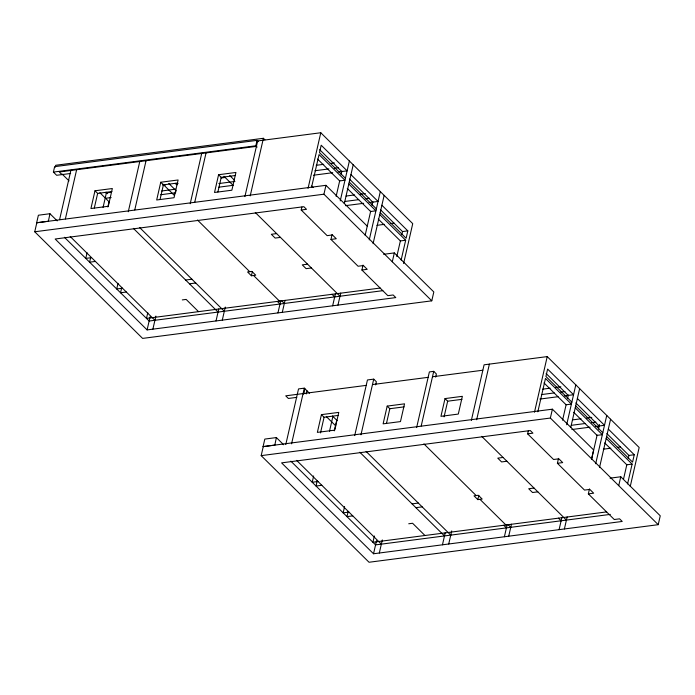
<?xml version="1.0" encoding="UTF-8"?>
<svg xmlns="http://www.w3.org/2000/svg" width="695" height="695" viewBox="0 0 695 695"><rect width="100%" height="100%" fill="white"/><g stroke="black" fill="none" stroke-linecap="round" stroke-linejoin="round"><path stroke-width="1.04" d="M367.212 226.11L325.964 185.322L36.653 222.774L38.381 215.224L49.953 213.721L57.216 220.897M383.614 254.309L394.326 252.911L433.819 291.952L431.786 300.831L142.605 338.404L34.75 231.774L36.783 222.895M70.638 173.472L56.634 175.288L53.393 172.091L54.636 166.661L257.063 140.364L258.358 141.641M55.226 167.243L55.678 165.271L263.405 138.288L264.934 139.799M48.346 221.392L49.953 213.721M59.596 219.637L70.89 170.301M65.373 218.916L76.676 169.554M94.989 190.778L90.923 208.526L108.281 206.276L112.338 188.527L94.989 190.778L97.648 193.401L111.93 191.551M94.294 208.022L97.648 193.401M87.075 252.728L85.772 258.392L91.558 257.645M90.689 257.463L89.603 262.18L95.389 261.433M103.069 207.405L106.465 192.558M107.855 207.006L109.098 201.602M128.271 211.758L139.817 161.344M118.011 283.325L116.717 288.981L122.502 288.234M134.769 209.899L146.08 160.536M121.634 288.051L120.548 292.769L126.334 292.022M160.745 182.238L156.688 199.986L174.037 197.727L178.102 179.979L160.745 182.238L163.403 184.861L177.694 183.002M160.05 199.474L163.403 184.861M147.774 312.75L146.48 318.414L380.226 288.043M363.033 265.09L361.904 270.025L387.836 295.662L393.144 294.975L395.794 297.59L147.105 329.908L150.094 316.833M152.883 329.152L155.88 316.086M190.204 203.713L201.75 153.3M194.774 202.106L206.085 152.735M218.586 174.723L214.52 192.472L231.869 190.213L235.935 172.464L218.586 174.723L221.236 177.347L235.527 175.488M217.891 191.959L221.236 177.347M257.115 147.071L255.821 145.785L257.063 140.364M216.023 320.951L218.777 308.928M244.901 196.607L257.654 140.946M250.209 195.886L263.405 138.288M222.287 320.134L225.284 307.068M251.399 275.767L247.568 271.98L251.911 271.415L255.743 275.203L251.399 275.767L252.363 271.571M332.097 234.502L330.968 239.428L336.267 238.741L332.436 234.953L327.137 235.648L301.204 210.003L301.882 207.049M277.957 312.906L280.711 300.883M308.05 188.371L320.786 132.745L256.498 141.094M282.292 312.342L285.046 300.318M311.638 186.894L319.04 154.594L344.972 180.231L339.664 180.917L317.546 159.051M591.619 458.839L593.652 449.969L552.395 409.181L263.084 446.624L264.812 439.075L276.384 437.572L283.647 444.757M610.054 478.16L620.765 476.77L660.25 515.812L658.217 524.682L369.036 562.255L261.181 455.633L263.214 446.755M431.786 300.831L323.931 194.2L325.964 185.322M274.786 445.252L276.384 437.572M336.137 196.329L339.742 180.587M341.089 174.723L341.905 171.135M340.237 200.89L349.377 160.997M285.784 444.548L298.529 388.913L304.314 388.158L309.501 393.292M344.312 203.626L353.208 164.785M291.561 443.818L304.314 388.158M303.663 394.169L304.905 388.74M306.243 393.935L306.964 390.781M332.653 305.8L335.407 293.777M337.961 305.105L340.715 293.082M321.429 414.637L317.363 432.386L334.712 430.136L338.778 412.387L321.429 414.637L324.079 417.261L338.369 415.402M365.153 235.318L370.687 211.176M372.034 205.312L372.85 201.724M320.491 432.924L324.079 417.261M313.654 475.953L312.211 482.252L317.989 481.496M369.254 239.879L380.313 191.594M317.241 480.792L316.043 486.04L321.82 485.284M329.5 431.265L332.896 416.418M373.085 243.667L384.144 195.382M334.286 430.865L336.728 420.206M392.293 261.789L394.326 252.911M354.702 435.617L367.447 379.957L373.719 379.14L376.369 381.764L375.647 384.917M396.793 256.568L400.372 240.93L378.254 219.064M401.797 234.736L402.518 231.565L380.4 209.699M360.966 434.801L373.719 379.14M344.59 506.542L343.148 512.841L348.933 512.093M401.137 260.043L405.671 240.244L379.739 214.607M381.885 205.242L407.817 230.879L406.123 238.272L380.191 212.635M403.595 263.527L412.734 223.642L320.786 132.745M348.186 511.381L346.979 516.628L352.765 515.881M387.185 406.097L383.119 423.846L400.468 421.587L404.533 403.838L387.185 406.097L389.834 408.712L404.125 406.862M386.49 423.333L389.834 408.712M374.362 535.967L372.92 542.265L606.657 511.894M589.473 488.95L588.344 493.876L614.276 519.521L619.575 518.826L622.225 521.45L373.536 553.767L376.525 540.693M379.322 553.011L382.311 539.937M416.635 427.573L429.38 371.912L433.723 371.347L436.373 373.971L435.652 377.116M421.213 425.957L433.723 371.347M445.017 398.583L440.951 416.331L458.3 414.072L462.366 396.324L445.017 398.583L447.667 401.197L461.958 399.347M444.079 416.861L447.667 401.197M442.454 544.811L445.208 532.787M471.34 420.466L484.085 364.805L547.226 356.596L639.165 447.493L630.269 486.335M476.648 419.745L489.384 364.111M448.718 543.994L451.715 530.919M477.839 499.627L474.007 495.839L478.342 495.274L482.174 499.062L477.839 499.627L478.794 495.431M558.528 458.361L557.399 463.287L562.698 462.601L558.867 458.813L553.568 459.499L527.635 433.862L528.313 430.909M504.388 536.766L507.142 524.742M534.481 412.231L547.226 356.596M508.723 536.201L511.477 524.178M537.834 411.796L545.471 378.445L571.403 404.09L566.104 404.777L543.985 382.91M658.217 524.682L550.362 418.051L552.395 409.181M562.568 420.188L566.182 404.438M567.52 398.574L568.345 394.995M566.668 424.749L575.808 384.856M570.743 427.486L579.639 388.644M559.093 529.651L561.847 517.627M564.392 528.965L567.146 516.941M591.593 459.178L597.118 435.035M598.465 429.171L599.524 424.532M595.693 463.73L606.752 415.445M599.524 467.518L610.584 419.233M618.732 485.649L620.765 476.77M623.467 479.376L626.803 464.79L604.685 442.923M628.228 458.596L628.949 455.425L606.831 433.558M627.576 483.902L632.111 464.104L606.179 438.467M608.325 429.093L634.257 454.739L632.563 462.132L606.631 436.495M53.393 172.091L255.821 145.785M139.773 161.527L59.283 171.978L61.942 174.601M140.016 161.492L145.802 160.736M146.037 160.71L256.412 146.367M316.199 165.314L323.705 164.333M330.134 163.499L334.425 162.943M105.909 192.967L111.296 192.263M162.977 185.548L165.132 185.27M175.896 183.871L178.05 183.593M221.123 177.998L225.432 177.434M314.957 170.735L328.891 168.92M334.252 168.225L338.543 167.669M105.744 198.249L111.13 197.545M161.735 190.969L175.731 189.153M218.803 183.558L234.953 181.456M160.675 194.739L175.748 192.776M218.812 187.181L232.808 185.365M313.428 175.218L332.723 172.708M338.083 172.013L347.118 170.857L321.186 145.22L319.491 152.622L345.424 178.259M36.653 222.774L48.224 221.271M34.75 231.774L323.931 194.2M346.067 196.042L354.641 194.93M360.001 194.226L365.362 193.531M344.824 201.463L358.759 199.656M365.196 198.813L369.479 198.257M301.204 210.003L306.504 209.317L303.854 206.693L55.157 239.011L147.105 329.908M345.441 205.668L363.667 203.305M369.028 202.601L378.054 201.454L350.949 174.645M276.636 233.598L271.328 234.285L275.159 238.072L280.467 237.386M376.899 225.328L384.405 224.355M390.842 223.512L394.056 223.095M402.518 231.565L407.817 230.879M400.372 240.93L405.671 240.244M185.635 280.033L191.907 279.216M307.572 264.187L302.273 264.873L306.104 268.661L311.403 267.975M189.466 283.821L195.738 283.004M361.904 270.025L367.212 269.33L363.381 265.542L358.073 266.237L330.968 239.428M182.299 299.91L186.156 299.415L198.535 311.647M382.832 290.666L149.138 321.029L64.418 237.282M366.204 385.378L285.723 395.837L288.373 398.461L296.782 397.366M372.477 384.57L428.137 377.333M432.481 376.768L482.843 370.227M542.63 389.165L550.136 388.192M555.496 387.497L560.856 386.802M541.388 394.595L554.254 392.918M560.683 392.084L564.974 391.528M539.859 399.078L558.085 396.706M564.514 395.872L567.737 395.455M263.084 446.624L274.655 445.121M261.181 455.633L550.362 418.051M572.498 419.902L581.081 418.781M586.441 418.086L591.801 417.391M571.255 425.323L585.199 423.507M591.627 422.673L595.919 422.117M527.635 433.862L532.935 433.176L530.285 430.553L281.588 462.87L373.536 553.767M571.872 429.527L590.098 427.156M595.459 426.461L604.494 425.305L577.38 398.504M503.067 457.449L497.768 458.144L501.599 461.932L506.898 461.237M603.338 449.187L610.844 448.205M617.273 447.372L620.487 446.955M628.949 455.425L634.257 454.739M626.803 464.79L632.111 464.104M412.074 503.884L418.338 503.076M534.012 488.046L528.704 488.733L532.535 492.52L537.843 491.834M415.905 507.671L422.169 506.864M588.344 493.876L593.643 493.189L589.812 489.402L584.512 490.088L557.399 463.287M408.738 523.769L412.587 523.266L424.966 535.506M610.34 514.387L375.569 544.889L290.849 461.141M319.691 149.686L341.81 171.552M349.411 179.058L372.755 202.141M546.131 373.536L568.249 395.412L573.549 394.717L547.617 369.08L545.923 376.473L571.855 402.118M575.842 402.918L599.186 426M349.255 182.047L376.36 208.847M575.686 405.897L602.8 432.707M348.803 184.019L375.908 210.82L370.609 211.506L347.265 188.432M575.234 407.869L602.348 434.679L597.04 435.365L573.696 412.283M311.673 186.008L313.21 187.52M229.75 175.54L234.354 180.083M223.972 176.295L233.164 185.383M255.3 212.505L339.994 296.235M481.731 436.364L566.425 520.095M332.036 294.298L334.686 296.921M558.467 518.157L561.126 520.781M175.392 183.341L176.921 184.861M168.781 183.463L176.443 191.038M281.675 300.848L284.325 303.463M508.106 524.699L510.755 527.323M163.004 184.218L174.497 195.582M197.476 220.028L249.74 271.702M253.571 275.489L279.503 301.126M423.907 443.888L476.171 495.561M480.002 499.349L505.934 524.986M277.331 301.404L279.989 304.028M503.771 525.264L506.42 527.887M106.048 192.159L107.586 193.67M332.488 416.01L337.084 420.553M139.643 227.543L224.32 311.264M366.074 451.403L450.751 535.124M99.88 192.706L109.41 202.123M326.32 416.566L335.841 425.983M133.371 228.36L218.056 312.081M359.81 452.219L444.487 535.932M62.124 174.063L69.022 180.882M70.204 236.526L154.916 320.282M296.635 460.385L381.355 544.142"/></g></svg>
